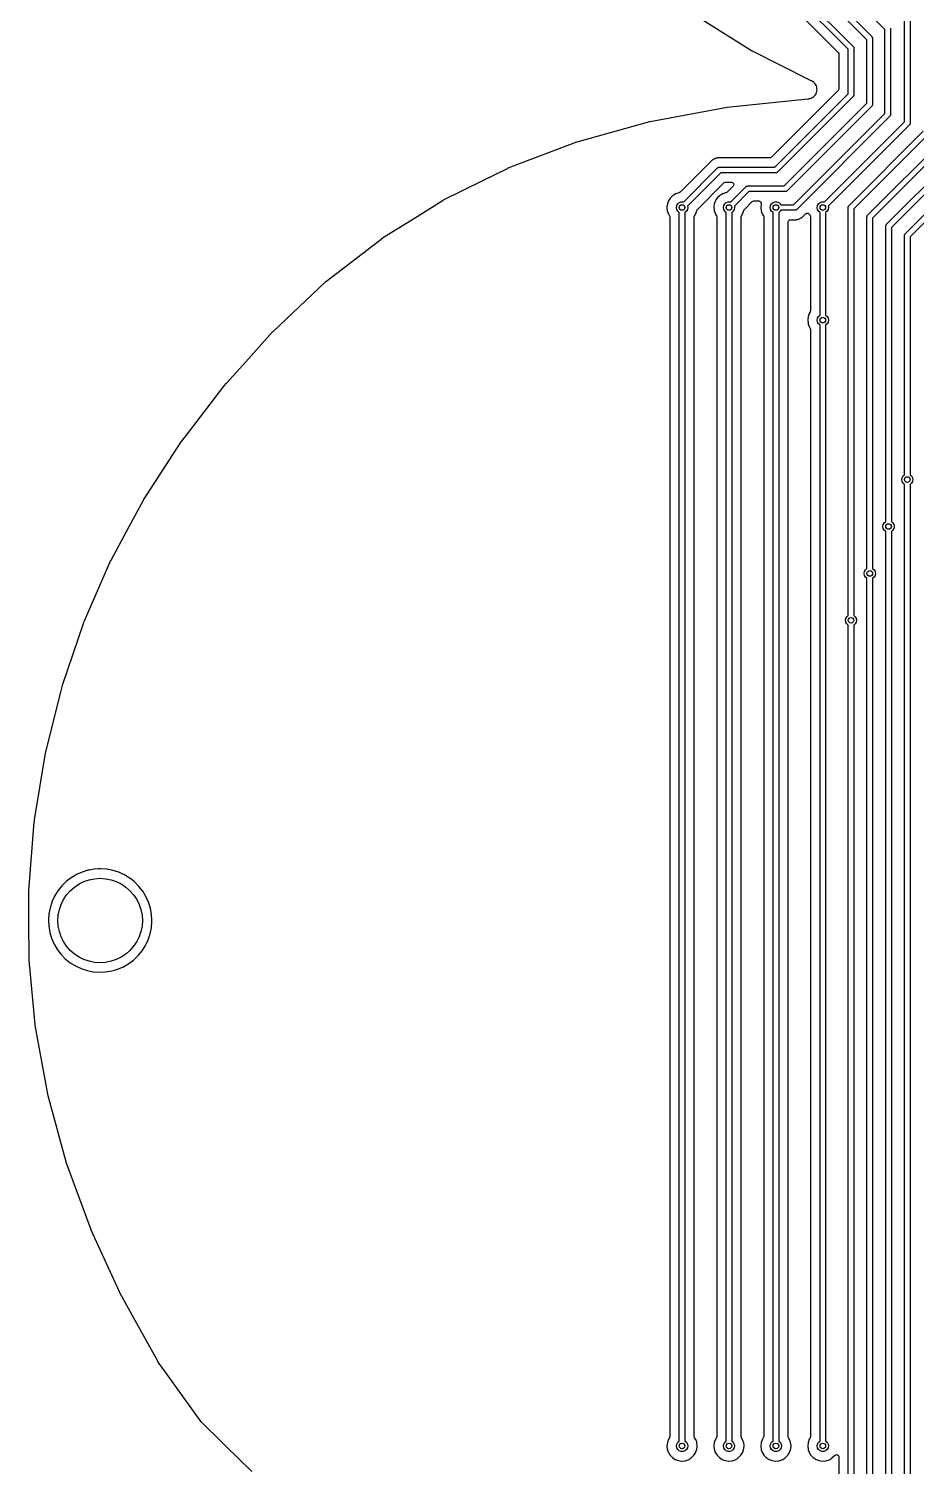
# Model space of a CAD drawing. Extents: x -3.92 to 3.92, y 0.02 to 7.83.
# Drawn here: x -3.496 to -1.635, y 2.989 to 6.005 of the extents above; entities that cross this region are included whole.
import ezdxf

# ---------------------------------------------------------------- set-up
doc = ezdxf.new("R2010")
doc.units = 0
doc.header["$MEASUREMENT"] = 0
doc.layers.add('BLACK', color=7, linetype='CONTINUOUS')

msp = doc.modelspace()

# ---------------------------------------------------------------- linework, layer by layer
at = {"layer": 'BLACK', "linetype": 'CONTINUOUS'}
for p, q in [((-1.70077, 6.00344), (-1.91557, 6.21825)), ((-1.98228, 6.18355), (-1.76748, 5.96874)), ((-1.73819, 5.98181), (-1.95299, 6.19661)), ((-1.94291, 6.20323), (-1.72811, 5.98843)), ((-2.00528, 6.16197), (-1.79872, 5.95541)), ((-1.77756, 5.96212), (-1.99236, 6.17693)), ((-1.98032, 5.95891), (-2.08919, 6.02715)), ((-1.70077, 5.82727), (-1.70077, 6.00344)), ((-1.68896, 6.00589), (-1.68896, 5.82482)), ((-1.65945, 5.80953), (-1.65945, 6.02118)), ((-1.64764, 6.02362), (-1.64764, 5.80709)), ((-1.73819, 5.8489), (-1.73819, 5.98181)), ((-1.72811, 5.98843), (-1.72772, 5.98775)), ((-1.72772, 5.98775), (-1.72717, 5.9872)), ((-1.72717, 5.9872), (-1.72697, 5.98645)), ((-1.72697, 5.98645), (-1.72658, 5.98578)), ((-1.72658, 5.98578), (-1.72658, 5.985)), ((-1.72658, 5.985), (-1.72638, 5.98425)), ((-1.72638, 5.98425), (-1.72638, 5.84646)), ((-1.97991, 5.95868), (-1.98032, 5.95891)), ((-1.85803, 5.89735), (-1.97991, 5.95868)), ((-1.79872, 5.95541), (-1.79738, 5.95296)), ((-1.79738, 5.95296), (-1.79726, 5.9519)), ((-1.79726, 5.9519), (-1.79726, 5.8788)), ((-1.77756, 5.86859), (-1.77756, 5.96212)), ((-1.76748, 5.96874), (-1.76709, 5.96807)), ((-1.76709, 5.96807), (-1.76654, 5.96752)), ((-1.76654, 5.96752), (-1.76634, 5.96677)), ((-1.76634, 5.96677), (-1.76595, 5.9661)), ((-1.76595, 5.9661), (-1.76595, 5.96532)), ((-1.76595, 5.96532), (-1.76575, 5.96457)), ((-1.76575, 5.96457), (-1.76575, 5.86614)), ((-1.85521, 5.89593), (-1.85803, 5.89735)), ((-1.85462, 5.89568), (-1.85521, 5.89593)), ((-1.85379, 5.89539), (-1.85462, 5.89568)), ((-1.85346, 5.89527), (-1.85379, 5.89539)), ((-1.85379, 5.89539), (-1.85379, 5.89539)), ((-1.85317, 5.89507), (-1.85346, 5.89527)), ((-1.85239, 5.89451), (-1.85317, 5.89507)), ((-1.85317, 5.89507), (-1.85317, 5.89507)), ((-1.85121, 5.89367), (-1.85239, 5.89451)), ((-1.85239, 5.89451), (-1.85239, 5.89451)), ((-1.85239, 5.89451), (-1.85239, 5.89451)), ((-1.84887, 5.89199), (-1.85121, 5.89367)), ((-1.84886, 5.89199), (-1.84887, 5.89199)), ((-1.84887, 5.89199), (-1.84887, 5.89199)), ((-1.84864, 5.89171), (-1.84886, 5.89199)), ((-1.84724, 5.88992), (-1.84864, 5.89171)), ((-1.84864, 5.89171), (-1.84864, 5.89171)), ((-1.84717, 5.88983), (-1.84724, 5.88992)), ((-1.84538, 5.88755), (-1.84717, 5.88983)), ((-1.84436, 5.885), (-1.84538, 5.88755)), ((-1.84538, 5.88755), (-1.84538, 5.88755)), ((-1.84538, 5.88755), (-1.84538, 5.88755)), ((-1.84328, 5.88232), (-1.84436, 5.885)), ((-1.84328, 5.88231), (-1.84328, 5.88232)), ((-1.84301, 5.87952), (-1.84328, 5.88231)), ((-1.84328, 5.88231), (-1.84328, 5.88231)), ((-2.0313, 5.84034), (-1.86236, 5.85782)), ((-1.79872, 5.8753), (-1.93829, 5.73572)), ((-1.93158, 5.71457), (-1.77756, 5.86859)), ((-1.76748, 5.86197), (-1.92496, 5.70449)), ((-1.86236, 5.85782), (-1.86165, 5.85784)), ((-1.86165, 5.85784), (-1.86093, 5.85781)), ((-1.86093, 5.85781), (-1.86093, 5.85781)), ((-1.86093, 5.85781), (-1.86058, 5.8578)), ((-1.86058, 5.8578), (-1.85919, 5.85814)), ((-1.85919, 5.85814), (-1.85919, 5.85814)), ((-1.85919, 5.85814), (-1.85918, 5.85814)), ((-1.85918, 5.85814), (-1.85789, 5.85847)), ((-1.85789, 5.85847), (-1.85544, 5.85908)), ((-1.85789, 5.85847), (-1.85788, 5.85847)), ((-1.85788, 5.85847), (-1.85789, 5.85847)), ((-1.85544, 5.85908), (-1.8551, 5.85917)), ((-1.85544, 5.85908), (-1.85544, 5.85908)), ((-1.8551, 5.85917), (-1.85269, 5.86058)), ((-1.8551, 5.85917), (-1.8551, 5.85917)), ((-1.8551, 5.85917), (-1.8551, 5.85917)), ((-1.85269, 5.86058), (-1.85023, 5.86202)), ((-1.85023, 5.86202), (-1.84827, 5.86409)), ((-1.85023, 5.86202), (-1.85023, 5.86202)), ((-1.85023, 5.86202), (-1.85023, 5.86202)), ((-1.84827, 5.86409), (-1.84635, 5.86612)), ((-1.84635, 5.86613), (-1.84505, 5.86868)), ((-1.84635, 5.86612), (-1.84635, 5.86613)), ((-1.84635, 5.86612), (-1.84635, 5.86612)), ((-1.84505, 5.86868), (-1.84379, 5.87115)), ((-1.84379, 5.87115), (-1.84379, 5.87115)), ((-1.84379, 5.87115), (-1.84378, 5.87115)), ((-1.84378, 5.87115), (-1.84326, 5.8739)), ((-1.84326, 5.8739), (-1.84273, 5.87669)), ((-1.84273, 5.8767), (-1.84301, 5.87952)), ((-1.84273, 5.87669), (-1.84273, 5.8767)), ((-1.84273, 5.8767), (-1.84273, 5.8767)), ((-1.79805, 5.87612), (-1.79872, 5.8753)), ((-1.79726, 5.8788), (-1.79805, 5.87612)), ((-1.76709, 5.86264), (-1.76748, 5.86197)), ((-1.76654, 5.86319), (-1.76709, 5.86264)), ((-1.76634, 5.86394), (-1.76654, 5.86319)), ((-1.76595, 5.86461), (-1.76634, 5.86394)), ((-1.76575, 5.86614), (-1.76595, 5.86539)), ((-1.76595, 5.86539), (-1.76595, 5.86461)), ((-2.19288, 5.81031), (-2.03169, 5.84029)), ((-2.03169, 5.84029), (-2.0313, 5.84034)), ((-1.91189, 5.6752), (-1.73819, 5.8489)), ((-1.72811, 5.84228), (-1.90527, 5.66512)), ((-1.89221, 5.63583), (-1.70077, 5.82727)), ((-1.72772, 5.84295), (-1.72811, 5.84228)), ((-1.72717, 5.8435), (-1.72772, 5.84295)), ((-1.72697, 5.84425), (-1.72717, 5.8435)), ((-1.72658, 5.84493), (-1.72697, 5.84425)), ((-1.72638, 5.84646), (-1.72658, 5.84571)), ((-1.72658, 5.84571), (-1.72658, 5.84493)), ((-1.6903, 5.82132), (-1.69069, 5.82065)), ((-1.68975, 5.82187), (-1.6903, 5.82132)), ((-1.68955, 5.82262), (-1.68975, 5.82187)), ((-1.68916, 5.82329), (-1.68955, 5.82262)), ((-1.68896, 5.82482), (-1.68916, 5.82407)), ((-1.68916, 5.82407), (-1.68916, 5.82329)), ((-2.34591, 5.76786), (-2.1933, 5.81021)), ((-2.1933, 5.81021), (-2.19288, 5.81031)), ((-1.69069, 5.82065), (-1.88559, 5.62575)), ((-1.82776, 5.64122), (-1.65945, 5.80953)), ((-1.64937, 5.80291), (-1.81942, 5.63286)), ((-1.64898, 5.80358), (-1.64937, 5.80291)), ((-1.64843, 5.80413), (-1.64898, 5.80358)), ((-1.64823, 5.80488), (-1.64843, 5.80413)), ((-1.64784, 5.80556), (-1.64823, 5.80488)), ((-1.64764, 5.80709), (-1.64784, 5.80634)), ((-1.64784, 5.80634), (-1.64784, 5.80556)), ((-2.49043, 5.713), (-2.34634, 5.76772)), ((-2.34634, 5.76772), (-2.34591, 5.76786)), ((-1.77583, 5.6341), (-1.62008, 5.78985)), ((-1.61, 5.78323), (-1.76575, 5.62748)), ((-1.73646, 5.61441), (-1.58071, 5.77016)), ((-1.57063, 5.76354), (-1.72638, 5.60779)), ((-2.06023, 5.73088), (-2.06113, 5.73023)), ((-2.05968, 5.73128), (-2.06023, 5.73088)), ((-2.05939, 5.7314), (-2.05968, 5.73128)), ((-2.05913, 5.7315), (-2.05939, 5.7314)), ((-2.05939, 5.7314), (-2.05939, 5.7314)), ((-2.05891, 5.73159), (-2.05913, 5.7315)), ((-2.05821, 5.73193), (-2.05891, 5.73159)), ((-2.0575, 5.73235), (-2.05821, 5.73193)), ((-2.0572, 5.73244), (-2.0575, 5.73235)), ((-2.05577, 5.73285), (-2.0572, 5.73244)), ((-2.0572, 5.73244), (-2.0572, 5.73244)), ((-2.05533, 5.733), (-2.05577, 5.73285)), ((-2.05395, 5.73355), (-2.05533, 5.733)), ((-2.05366, 5.73366), (-2.05395, 5.73355)), ((-2.05395, 5.73355), (-2.05395, 5.73355)), ((-2.05284, 5.73377), (-2.05366, 5.73366)), ((-2.05208, 5.73393), (-2.05284, 5.73377)), ((-2.05158, 5.73407), (-2.05208, 5.73393)), ((-2.05128, 5.73416), (-2.05158, 5.73407)), ((-2.05158, 5.73407), (-2.05158, 5.73407)), ((-2.04949, 5.73421), (-2.05128, 5.73416)), ((-2.04902, 5.73425), (-2.04949, 5.73421)), ((-2.04901, 5.73425), (-2.04902, 5.73425)), ((-2.04886, 5.73427), (-2.04901, 5.73425)), ((-2.04772, 5.73427), (-2.04886, 5.73427)), ((-2.04757, 5.73427), (-2.04772, 5.73427)), ((-2.04513, 5.73435), (-2.04757, 5.73427)), ((-2.04481, 5.73436), (-2.04513, 5.73435)), ((-2.04451, 5.73429), (-2.04481, 5.73436)), ((-2.04406, 5.73427), (-2.04451, 5.73429)), ((-1.9418, 5.73427), (-2.04406, 5.73427)), ((-1.94074, 5.73438), (-1.9418, 5.73427)), ((-1.93829, 5.73572), (-1.94074, 5.73438)), ((-1.69709, 5.59473), (-1.54134, 5.75048)), ((-1.53126, 5.74386), (-1.68701, 5.58811)), ((-1.65772, 5.57504), (-1.50197, 5.73079)), ((-2.54375, 5.68667), (-2.49087, 5.71281)), ((-2.49087, 5.71281), (-2.49043, 5.713)), ((-2.06637, 5.72575), (-2.1298, 5.66232)), ((-2.12303, 5.64122), (-2.05142, 5.71284)), ((-2.0448, 5.70276), (-2.11469, 5.63286)), ((-2.06606, 5.7261), (-2.06637, 5.72575)), ((-2.06511, 5.72724), (-2.06606, 5.7261)), ((-2.06491, 5.72748), (-2.06511, 5.72724)), ((-2.06424, 5.72797), (-2.06491, 5.72748)), ((-2.06365, 5.72847), (-2.06424, 5.72797)), ((-2.06307, 5.72906), (-2.06365, 5.72847)), ((-2.06152, 5.72997), (-2.06307, 5.72906)), ((-2.06113, 5.73023), (-2.06152, 5.72997)), ((-2.05142, 5.71284), (-2.05075, 5.71323)), ((-2.05075, 5.71323), (-2.0502, 5.71378)), ((-2.0502, 5.71378), (-2.04945, 5.71398)), ((-2.04945, 5.71398), (-2.04877, 5.71437)), ((-2.04877, 5.71437), (-2.048, 5.71437)), ((-2.048, 5.71437), (-2.04724, 5.71457)), ((-2.04724, 5.71457), (-1.93158, 5.71457)), ((-1.92913, 5.70276), (-2.0448, 5.70276)), ((-1.92838, 5.70296), (-1.92913, 5.70276)), ((-1.92761, 5.70296), (-1.92838, 5.70296)), ((-1.92693, 5.70335), (-1.92761, 5.70296)), ((-1.92618, 5.70355), (-1.92693, 5.70335)), ((-1.92563, 5.7041), (-1.92618, 5.70355)), ((-1.92496, 5.70449), (-1.92563, 5.7041)), ((-1.49189, 5.72417), (-1.64764, 5.56842)), ((-2.6265, 5.64575), (-2.54375, 5.68667)), ((-2.0937, 5.62599), (-2.03809, 5.6816)), ((-2.03809, 5.6816), (-2.03564, 5.68294)), ((-2.03564, 5.68294), (-2.03458, 5.68305)), ((-2.03458, 5.68305), (-2.02262, 5.68305)), ((-2.01912, 5.67458), (-2.03138, 5.66232)), ((-2.02461, 5.64122), (-1.99236, 5.67347)), ((-2.02262, 5.68305), (-2.01994, 5.68226)), ((-2.01994, 5.68226), (-2.01811, 5.68015)), ((-2.01887, 5.67484), (-2.01912, 5.67458)), ((-2.01771, 5.67738), (-2.01887, 5.67484)), ((-2.01811, 5.68015), (-2.01771, 5.67738)), ((-1.99236, 5.67347), (-1.99169, 5.67386)), ((-1.99169, 5.67386), (-1.99114, 5.67441)), ((-1.99114, 5.67441), (-1.99039, 5.67461)), ((-1.99039, 5.67461), (-1.98972, 5.675)), ((-1.98972, 5.675), (-1.98894, 5.675)), ((-1.98894, 5.675), (-1.98819, 5.6752)), ((-1.98819, 5.6752), (-1.91189, 5.6752)), ((-2.69283, 5.60437), (-2.62693, 5.64551)), ((-2.62693, 5.64551), (-2.6265, 5.64575)), ((-2.15502, 5.6423), (-2.15681, 5.63738)), ((-2.15449, 5.64376), (-2.15502, 5.6423)), ((-2.15439, 5.64402), (-2.15449, 5.64376)), ((-2.15449, 5.64376), (-2.15449, 5.64376)), ((-2.15328, 5.64575), (-2.15439, 5.64402)), ((-2.15071, 5.64973), (-2.15328, 5.64575)), ((-2.15056, 5.64997), (-2.15071, 5.64973)), ((-2.15071, 5.64973), (-2.15071, 5.64973)), ((-2.14599, 5.65444), (-2.15056, 5.64997)), ((-2.14571, 5.65472), (-2.14599, 5.65444)), ((-2.14551, 5.65491), (-2.14571, 5.65472)), ((-2.14571, 5.65472), (-2.14571, 5.65472)), ((-2.1425, 5.65677), (-2.14551, 5.65491)), ((-2.13972, 5.65847), (-2.1425, 5.65677)), ((-2.13949, 5.65862), (-2.13972, 5.65847)), ((-2.13972, 5.65847), (-2.13972, 5.65847)), ((-2.13923, 5.65871), (-2.13949, 5.65862)), ((-2.13306, 5.66081), (-2.13923, 5.65871)), ((-2.13923, 5.65871), (-2.13923, 5.65871)), ((-2.13279, 5.6609), (-2.13306, 5.66081)), ((-2.13252, 5.66093), (-2.13279, 5.6609)), ((-2.13226, 5.66098), (-2.13252, 5.66093)), ((-2.13225, 5.66098), (-2.13226, 5.66098)), ((-2.1298, 5.66232), (-2.13225, 5.66099)), ((-2.13225, 5.66099), (-2.13225, 5.66099)), ((-2.13225, 5.66099), (-2.13225, 5.66098)), ((-2.13225, 5.66098), (-2.13225, 5.66098)), ((-2.13189, 5.64015), (-2.12804, 5.64155)), ((-2.12804, 5.64155), (-2.12393, 5.64155)), ((-2.12393, 5.64155), (-2.12303, 5.64122)), ((-2.05659, 5.6423), (-2.05838, 5.63738)), ((-2.05606, 5.64376), (-2.05659, 5.6423)), ((-2.05597, 5.64402), (-2.05606, 5.64376)), ((-2.05606, 5.64376), (-2.05606, 5.64376)), ((-2.05485, 5.64575), (-2.05597, 5.64402)), ((-2.05229, 5.64973), (-2.05485, 5.64575)), ((-2.05214, 5.64997), (-2.05229, 5.64973)), ((-2.05229, 5.64973), (-2.05229, 5.64973)), ((-2.04757, 5.65444), (-2.05214, 5.64997)), ((-2.04728, 5.65472), (-2.04757, 5.65444)), ((-2.04708, 5.65491), (-2.04728, 5.65472)), ((-2.04728, 5.65472), (-2.04728, 5.65472)), ((-2.04407, 5.65677), (-2.04708, 5.65491)), ((-2.0413, 5.65847), (-2.04407, 5.65677)), ((-2.04106, 5.65862), (-2.0413, 5.65847)), ((-2.0413, 5.65847), (-2.0413, 5.65847)), ((-2.0408, 5.65871), (-2.04106, 5.65862)), ((-2.03463, 5.66081), (-2.0408, 5.65871)), ((-2.0408, 5.65871), (-2.0408, 5.65871)), ((-2.03437, 5.6609), (-2.03463, 5.66081)), ((-2.03409, 5.66093), (-2.03437, 5.6609)), ((-2.03384, 5.66098), (-2.03409, 5.66093)), ((-2.03383, 5.66098), (-2.03384, 5.66098)), ((-2.03382, 5.66099), (-2.03383, 5.66098)), ((-2.03383, 5.66098), (-2.03383, 5.66098)), ((-2.03138, 5.66232), (-2.03382, 5.66099)), ((-2.03382, 5.66099), (-2.03382, 5.66099)), ((-2.03346, 5.64015), (-2.02961, 5.64155)), ((-2.02961, 5.64155), (-2.02551, 5.64155)), ((-2.02551, 5.64155), (-2.02461, 5.64122)), ((-1.98574, 5.66339), (-2.01627, 5.63286)), ((-1.99528, 5.62599), (-1.97903, 5.64223)), ((-1.90945, 5.66339), (-1.98574, 5.66339)), ((-1.97903, 5.64223), (-1.97658, 5.64357)), ((-1.97658, 5.64357), (-1.97553, 5.64368)), ((-1.97553, 5.64368), (-1.96471, 5.64368)), ((-1.96471, 5.64368), (-1.96203, 5.64289)), ((-1.96203, 5.64289), (-1.96019, 5.64078)), ((-1.96019, 5.64078), (-1.9598, 5.63801)), ((-1.93504, 5.64015), (-1.93118, 5.64155)), ((-1.93118, 5.64155), (-1.92708, 5.64155)), ((-1.92708, 5.64155), (-1.92323, 5.64015)), ((-1.9087, 5.66359), (-1.90945, 5.66339)), ((-1.90792, 5.66359), (-1.9087, 5.66359)), ((-1.90725, 5.66398), (-1.90792, 5.66359)), ((-1.9065, 5.66418), (-1.90725, 5.66398)), ((-1.90595, 5.66473), (-1.9065, 5.66418)), ((-1.90527, 5.66512), (-1.90595, 5.66473)), ((-1.83661, 5.64015), (-1.83276, 5.64155)), ((-1.83276, 5.64155), (-1.82866, 5.64155)), ((-1.82866, 5.64155), (-1.82776, 5.64122)), ((-2.15681, 5.63738), (-2.1577, 5.63036)), ((-2.1577, 5.63036), (-2.15767, 5.63009)), ((-2.15767, 5.63009), (-2.15767, 5.63009)), ((-2.15767, 5.63009), (-2.15764, 5.62977)), ((-2.15764, 5.62977), (-2.15701, 5.62333)), ((-2.15701, 5.62333), (-2.15692, 5.62306)), ((-2.15692, 5.62306), (-2.15692, 5.62306)), ((-2.15692, 5.62306), (-2.15527, 5.61811)), ((-2.15527, 5.61811), (-2.15477, 5.61662)), ((-2.15477, 5.61662), (-2.15463, 5.61638)), ((-2.15463, 5.61638), (-2.15231, 5.61255)), ((-2.15231, 5.61255), (-2.15159, 5.60998)), ((-2.1378, 5.62992), (-2.13708, 5.63396)), ((-2.13708, 5.62588), (-2.1378, 5.62992)), ((-2.13708, 5.63396), (-2.13503, 5.63751)), ((-2.13503, 5.62233), (-2.13708, 5.62588)), ((-2.13503, 5.63751), (-2.13189, 5.64015)), ((-2.13189, 5.61969), (-2.13503, 5.62233)), ((-2.13189, 3.04172), (-2.13189, 5.61969)), ((-2.11694, 5.62233), (-2.12008, 5.61969)), ((-2.12008, 5.61969), (-2.12008, 3.04172)), ((-2.11489, 5.62588), (-2.11694, 5.62233)), ((-2.11417, 5.62992), (-2.11489, 5.62588)), ((-2.11469, 5.63286), (-2.11417, 5.62992)), ((-2.10037, 5.61002), (-2.09955, 5.61276)), ((-2.10037, 3.05141), (-2.10037, 5.61002)), ((-2.09955, 5.61276), (-2.09793, 5.61519)), ((-2.09793, 5.61519), (-2.09778, 5.61542)), ((-2.09778, 5.61542), (-2.0973, 5.61666)), ((-2.0973, 5.61666), (-2.09536, 5.62177)), ((-2.09536, 5.62178), (-2.09527, 5.62203)), ((-2.09536, 5.62177), (-2.09536, 5.62178)), ((-2.09527, 5.62203), (-2.09512, 5.62306)), ((-2.09512, 5.62306), (-2.09511, 5.62317)), ((-2.09511, 5.62317), (-2.09395, 5.62571)), ((-2.09395, 5.62571), (-2.0937, 5.62599)), ((-2.05838, 5.63738), (-2.05927, 5.63036)), ((-2.05927, 5.63036), (-2.05924, 5.63009)), ((-2.05924, 5.63009), (-2.05924, 5.63009)), ((-2.05924, 5.63009), (-2.05921, 5.62977)), ((-2.05921, 5.62977), (-2.05858, 5.62333)), ((-2.05858, 5.62333), (-2.05849, 5.62306)), ((-2.05849, 5.62306), (-2.05849, 5.62306)), ((-2.05849, 5.62306), (-2.05685, 5.61811)), ((-2.05685, 5.61811), (-2.05635, 5.61662)), ((-2.05635, 5.61662), (-2.05621, 5.61638)), ((-2.05621, 5.61638), (-2.05389, 5.61255)), ((-2.05389, 5.61255), (-2.05317, 5.60998)), ((-2.03937, 5.62992), (-2.03866, 5.63396)), ((-2.03866, 5.62588), (-2.03937, 5.62992)), ((-2.03866, 5.63396), (-2.03661, 5.63751)), ((-2.03661, 5.62233), (-2.03866, 5.62588)), ((-2.03661, 5.63751), (-2.03346, 5.64015)), ((-2.03346, 5.61969), (-2.03661, 5.62233)), ((-2.03346, 3.04172), (-2.03346, 5.61969)), ((-2.01851, 5.62233), (-2.02165, 5.61969)), ((-2.02165, 5.61969), (-2.02165, 3.04172)), ((-2.01646, 5.62588), (-2.01851, 5.62233)), ((-2.01575, 5.62992), (-2.01646, 5.62588)), ((-2.01627, 5.63286), (-2.01575, 5.62992)), ((-2.00195, 5.61002), (-2.00112, 5.61276)), ((-2.00195, 3.05141), (-2.00195, 5.61002)), ((-2.00112, 5.61276), (-1.9995, 5.61519)), ((-1.9995, 5.61519), (-1.99935, 5.61542)), ((-1.99935, 5.61542), (-1.99888, 5.61666)), ((-1.99888, 5.61666), (-1.99694, 5.62177)), ((-1.99694, 5.62178), (-1.99684, 5.62203)), ((-1.99694, 5.62177), (-1.99694, 5.62178)), ((-1.99684, 5.62203), (-1.9967, 5.62306)), ((-1.9967, 5.62306), (-1.99668, 5.62317)), ((-1.99668, 5.62317), (-1.99553, 5.62571)), ((-1.99553, 5.62571), (-1.99528, 5.62599)), ((-1.95996, 5.63738), (-1.96085, 5.63036)), ((-1.96085, 5.63036), (-1.96082, 5.63009)), ((-1.96082, 5.63009), (-1.96082, 5.63009)), ((-1.96082, 5.63009), (-1.96079, 5.62977)), ((-1.96079, 5.62977), (-1.96016, 5.62333)), ((-1.96016, 5.62333), (-1.96007, 5.62306)), ((-1.96007, 5.62306), (-1.96007, 5.62306)), ((-1.96007, 5.62306), (-1.95842, 5.61811)), ((-1.95987, 5.63761), (-1.95996, 5.63738)), ((-1.9598, 5.63801), (-1.95987, 5.63761)), ((-1.95842, 5.61811), (-1.95792, 5.61662)), ((-1.95792, 5.61662), (-1.95778, 5.61638)), ((-1.95778, 5.61638), (-1.95546, 5.61255)), ((-1.95546, 5.61255), (-1.95474, 5.60998)), ((-1.94094, 5.62992), (-1.94023, 5.63396)), ((-1.94023, 5.62588), (-1.94094, 5.62992)), ((-1.94023, 5.63396), (-1.93818, 5.63751)), ((-1.93818, 5.62233), (-1.94023, 5.62588)), ((-1.93818, 5.63751), (-1.93504, 5.64015)), ((-1.93504, 5.61969), (-1.93818, 5.62233)), ((-1.93504, 3.04172), (-1.93504, 5.61969)), ((-1.92323, 5.64015), (-1.92009, 5.63751)), ((-1.92009, 5.62233), (-1.92323, 5.61969)), ((-1.92323, 5.61969), (-1.92323, 3.04172)), ((-1.92009, 5.63751), (-1.91911, 5.63583)), ((-1.91911, 5.62402), (-1.92009, 5.62233)), ((-1.91911, 5.63583), (-1.89221, 5.63583)), ((-1.88976, 5.62402), (-1.91911, 5.62402)), ((-1.88901, 5.62422), (-1.88976, 5.62402)), ((-1.88824, 5.62422), (-1.88901, 5.62422)), ((-1.88756, 5.62461), (-1.88824, 5.62422)), ((-1.88681, 5.62481), (-1.88756, 5.62461)), ((-1.88626, 5.62536), (-1.88681, 5.62481)), ((-1.88559, 5.62575), (-1.88626, 5.62536)), ((-1.87394, 5.60952), (-1.87336, 5.61011)), ((-1.87336, 5.61011), (-1.87276, 5.61062)), ((-1.87276, 5.61062), (-1.87235, 5.61092)), ((-1.87235, 5.61092), (-1.87209, 5.6111)), ((-1.87209, 5.6111), (-1.87095, 5.61249)), ((-1.87095, 5.61249), (-1.87064, 5.61283)), ((-1.87064, 5.61283), (-1.86674, 5.61672)), ((-1.86674, 5.61672), (-1.86429, 5.61806)), ((-1.86429, 5.61806), (-1.8615, 5.61786)), ((-1.8615, 5.61786), (-1.85927, 5.61619)), ((-1.85927, 5.61619), (-1.85899, 5.61578)), ((-1.85899, 5.61578), (-1.85704, 5.61255)), ((-1.85704, 5.61255), (-1.85704, 5.61255)), ((-1.85704, 5.61255), (-1.85632, 5.60998)), ((-1.84252, 5.62992), (-1.84181, 5.63396)), ((-1.84181, 5.62588), (-1.84252, 5.62992)), ((-1.84181, 5.63396), (-1.83976, 5.63751)), ((-1.83976, 5.62233), (-1.84181, 5.62588)), ((-1.83976, 5.63751), (-1.83661, 5.64015)), ((-1.83661, 5.61969), (-1.83976, 5.62233)), ((-1.83661, 5.40393), (-1.83661, 5.61969)), ((-1.82166, 5.62233), (-1.8248, 5.61969)), ((-1.8248, 5.61969), (-1.8248, 5.40393)), ((-1.81961, 5.62588), (-1.82166, 5.62233)), ((-1.8189, 5.62992), (-1.81961, 5.62588)), ((-1.81942, 5.63286), (-1.8189, 5.62992)), ((-1.77756, 5.62992), (-1.77736, 5.63067)), ((-1.77756, 4.77401), (-1.77756, 5.62992)), ((-1.77736, 5.63145), (-1.77697, 5.63212)), ((-1.77736, 5.63067), (-1.77736, 5.63145)), ((-1.77697, 5.63212), (-1.77677, 5.63287)), ((-1.77677, 5.63287), (-1.77622, 5.63342)), ((-1.77622, 5.63342), (-1.77583, 5.6341)), ((-1.76575, 5.62748), (-1.76575, 4.77401)), ((-1.73819, 5.61024), (-1.73799, 5.61099)), ((-1.73819, 4.87243), (-1.73819, 5.61024)), ((-1.73799, 5.61176), (-1.7376, 5.61244)), ((-1.73799, 5.61099), (-1.73799, 5.61176)), ((-1.7376, 5.61244), (-1.7374, 5.61319)), ((-1.7374, 5.61319), (-1.73685, 5.61374)), ((-1.73685, 5.61374), (-1.73646, 5.61441)), ((-2.75416, 5.56608), (-2.69283, 5.60437)), ((-2.15159, 5.60998), (-2.15159, 3.0514)), ((-2.05317, 5.60998), (-2.05317, 3.0514)), ((-1.95474, 5.60998), (-1.95474, 3.0514)), ((-1.90352, 5.59935), (-1.90274, 5.60203)), ((-1.90352, 3.05141), (-1.90352, 5.59935)), ((-1.90274, 5.60203), (-1.90062, 5.60386)), ((-1.90062, 5.60386), (-1.89856, 5.60431)), ((-1.89856, 5.60431), (-1.89295, 5.60431)), ((-1.89295, 5.60431), (-1.89249, 5.60429)), ((-1.89249, 5.60429), (-1.89219, 5.60422)), ((-1.89219, 5.60422), (-1.89188, 5.60423)), ((-1.89188, 5.60423), (-1.88944, 5.60431)), ((-1.88944, 5.60431), (-1.88928, 5.60431)), ((-1.88928, 5.60431), (-1.88815, 5.60431)), ((-1.88815, 5.60431), (-1.88798, 5.60433)), ((-1.88798, 5.60433), (-1.88752, 5.60437)), ((-1.88752, 5.60437), (-1.88573, 5.60443)), ((-1.88573, 5.60443), (-1.88543, 5.60451)), ((-1.88543, 5.60451), (-1.88493, 5.60466)), ((-1.88543, 5.60451), (-1.88543, 5.60451)), ((-1.88493, 5.60466), (-1.88417, 5.60481)), ((-1.88417, 5.60481), (-1.88334, 5.60492)), ((-1.88334, 5.60492), (-1.88305, 5.60503)), ((-1.88305, 5.60503), (-1.88222, 5.60536)), ((-1.88305, 5.60503), (-1.88305, 5.60503)), ((-1.88222, 5.60536), (-1.88168, 5.60558)), ((-1.88168, 5.60558), (-1.88123, 5.60573)), ((-1.88123, 5.60573), (-1.87951, 5.60623)), ((-1.87951, 5.60623), (-1.8788, 5.60665)), ((-1.8788, 5.60665), (-1.8781, 5.607)), ((-1.8781, 5.607), (-1.87733, 5.6073)), ((-1.87733, 5.6073), (-1.87588, 5.60836)), ((-1.87588, 5.60836), (-1.87549, 5.60861)), ((-1.87549, 5.60861), (-1.87421, 5.60937)), ((-1.87421, 5.60937), (-1.87394, 5.60952)), ((-1.87421, 5.60937), (-1.87421, 5.60937)), ((-1.85632, 5.60998), (-1.85632, 5.4136)), ((-1.72638, 5.60779), (-1.72638, 4.87243)), ((-1.69882, 5.59055), (-1.69862, 5.5913)), ((-1.69882, 4.97086), (-1.69882, 5.59055)), ((-1.69862, 5.59208), (-1.69823, 5.59275)), ((-1.69862, 5.5913), (-1.69862, 5.59208)), ((-1.69823, 5.59275), (-1.69803, 5.5935)), ((-1.69803, 5.5935), (-1.69748, 5.59405)), ((-1.69748, 5.59405), (-1.69709, 5.59473)), ((-1.68701, 5.58811), (-1.68701, 4.97086)), ((-2.85016, 5.49198), (-2.75457, 5.5658)), ((-2.75457, 5.5658), (-2.75416, 5.56608)), ((-1.65945, 5.57087), (-1.65925, 5.57162)), ((-1.65945, 5.06928), (-1.65945, 5.57087)), ((-1.65925, 5.57239), (-1.65886, 5.57307)), ((-1.65925, 5.57162), (-1.65925, 5.57239)), ((-1.65886, 5.57307), (-1.65866, 5.57382)), ((-1.65866, 5.57382), (-1.65811, 5.57437)), ((-1.65811, 5.57437), (-1.65772, 5.57504)), ((-1.64764, 5.56842), (-1.64764, 5.06928)), ((-2.87347, 5.47398), (-2.85016, 5.49198)), ((-2.98456, 5.36929), (-2.87384, 5.47366)), ((-2.87384, 5.47366), (-2.87347, 5.47398)), ((-1.86153, 5.40116), (-1.86242, 5.39414)), ((-1.85912, 5.4078), (-1.86153, 5.40116)), ((-1.85711, 5.41092), (-1.85912, 5.4078)), ((-1.85632, 5.4136), (-1.85711, 5.41092)), ((-1.84181, 5.39774), (-1.83976, 5.40129)), ((-1.83976, 5.40129), (-1.83661, 5.40393)), ((-1.8248, 5.40393), (-1.82166, 5.40129)), ((-1.82166, 5.40129), (-1.81961, 5.39774)), ((-3.04086, 5.30648), (-2.98485, 5.36899)), ((-2.98485, 5.36899), (-2.98456, 5.36929)), ((-1.86242, 5.39414), (-1.86239, 5.39387)), ((-1.86239, 5.39387), (-1.86239, 5.39387)), ((-1.86239, 5.39387), (-1.86236, 5.39354)), ((-1.86236, 5.39354), (-1.86173, 5.38711)), ((-1.86173, 5.38711), (-1.86164, 5.38684)), ((-1.86164, 5.38684), (-1.86164, 5.38684)), ((-1.86164, 5.38684), (-1.86114, 5.38534)), ((-1.86114, 5.38534), (-1.8595, 5.3804)), ((-1.8595, 5.3804), (-1.85936, 5.38016)), ((-1.85936, 5.38016), (-1.85704, 5.37633)), ((-1.85704, 5.37633), (-1.85632, 5.37376)), ((-1.85632, 5.37376), (-1.85632, 3.0514)), ((-1.84252, 5.3937), (-1.84181, 5.39774)), ((-1.84181, 5.38966), (-1.84252, 5.3937)), ((-1.83976, 5.38611), (-1.84181, 5.38966)), ((-1.83661, 5.38347), (-1.83976, 5.38611)), ((-1.83661, 3.04172), (-1.83661, 5.38347)), ((-1.82166, 5.38611), (-1.8248, 5.38347)), ((-1.8248, 5.38347), (-1.8248, 3.04172)), ((-1.81961, 5.38966), (-1.82166, 5.38611)), ((-1.81961, 5.39774), (-1.8189, 5.3937)), ((-1.8189, 5.3937), (-1.81961, 5.38966)), ((-3.08127, 5.26136), (-3.04086, 5.30648)), ((-3.1656, 5.15244), (-3.08627, 5.25575)), ((-3.08627, 5.25575), (-3.08603, 5.25604)), ((-3.08603, 5.25604), (-3.08127, 5.26136)), ((-3.24881, 5.02683), (-3.17659, 5.13809)), ((-3.17659, 5.13809), (-3.17637, 5.13842)), ((-3.17637, 5.13842), (-3.1656, 5.15244)), ((-1.66259, 5.06665), (-1.65945, 5.06928)), ((-1.64764, 5.06928), (-1.6445, 5.06665)), ((-1.66535, 5.05906), (-1.66464, 5.06309)), ((-1.66464, 5.05502), (-1.66535, 5.05906)), ((-1.66464, 5.06309), (-1.66259, 5.06665)), ((-1.66259, 5.05146), (-1.66464, 5.05502)), ((-1.65945, 5.04883), (-1.66259, 5.05146)), ((-1.65945, 2.38189), (-1.65945, 5.04883)), ((-1.6445, 5.05146), (-1.64764, 5.04883)), ((-1.64764, 5.04883), (-1.64764, 2.38434)), ((-1.6445, 5.06665), (-1.64244, 5.06309)), ((-1.64244, 5.05502), (-1.6445, 5.05146)), ((-1.64244, 5.06309), (-1.64173, 5.05906)), ((-1.64173, 5.05906), (-1.64244, 5.05502)), ((-3.28554, 4.96078), (-3.25574, 5.01613)), ((-3.25574, 5.01613), (-3.25553, 5.01648)), ((-3.25553, 5.01648), (-3.24881, 5.02683)), ((-3.32354, 4.89021), (-3.28554, 4.96078)), ((-1.70472, 4.96063), (-1.70401, 4.96467)), ((-1.70401, 4.95659), (-1.70472, 4.96063)), ((-1.70401, 4.96467), (-1.70196, 4.96822)), ((-1.70196, 4.95304), (-1.70401, 4.95659)), ((-1.70196, 4.96822), (-1.69882, 4.97086)), ((-1.69882, 4.9504), (-1.70196, 4.95304)), ((-1.69882, 2.32283), (-1.69882, 4.9504)), ((-1.68701, 4.97086), (-1.68387, 4.96822)), ((-1.68387, 4.95304), (-1.68701, 4.9504)), ((-1.68701, 4.9504), (-1.68701, 2.32528)), ((-1.68387, 4.96822), (-1.68181, 4.96467)), ((-1.68181, 4.95659), (-1.68387, 4.95304)), ((-1.68181, 4.96467), (-1.6811, 4.96063)), ((-1.6811, 4.96063), (-1.68181, 4.95659)), ((-3.37911, 4.76261), (-3.32372, 4.88983)), ((-3.32372, 4.88983), (-3.32354, 4.89021)), ((-1.74409, 4.8622), (-1.74338, 4.86624)), ((-1.74338, 4.85817), (-1.74409, 4.8622)), ((-1.74338, 4.86624), (-1.74133, 4.8698)), ((-1.74133, 4.85461), (-1.74338, 4.85817)), ((-1.74133, 4.8698), (-1.73819, 4.87243)), ((-1.72638, 4.87243), (-1.72324, 4.8698)), ((-1.72324, 4.8698), (-1.72118, 4.86624)), ((-1.72118, 4.85817), (-1.72324, 4.85461)), ((-1.72118, 4.86624), (-1.72047, 4.8622)), ((-1.72047, 4.8622), (-1.72118, 4.85817)), ((-1.73819, 4.85198), (-1.74133, 4.85461)), ((-1.73819, 2.26378), (-1.73819, 4.85198)), ((-1.72324, 4.85461), (-1.72638, 4.85198)), ((-1.72638, 4.85198), (-1.72638, 2.26623)), ((-1.78346, 4.76378), (-1.78275, 4.76782)), ((-1.78275, 4.76782), (-1.7807, 4.77137)), ((-1.7807, 4.77137), (-1.77756, 4.77401)), ((-1.76575, 4.77401), (-1.76261, 4.77137)), ((-1.76261, 4.77137), (-1.76055, 4.76782)), ((-1.76055, 4.76782), (-1.75984, 4.76378)), ((-3.42524, 4.62743), (-3.38058, 4.75919)), ((-3.38058, 4.75919), (-3.38043, 4.75958)), ((-3.38043, 4.75958), (-3.37911, 4.76261)), ((-1.78275, 4.75974), (-1.78346, 4.76378)), ((-1.7807, 4.75619), (-1.78275, 4.75974)), ((-1.77756, 4.75355), (-1.7807, 4.75619)), ((-1.77756, 2.21495), (-1.77756, 4.75355)), ((-1.76261, 4.75619), (-1.76575, 4.75355)), ((-1.76575, 4.75355), (-1.76575, 2.21495)), ((-1.76055, 4.75974), (-1.76261, 4.75619)), ((-1.75984, 4.76378), (-1.76055, 4.75974)), ((-3.46088, 4.48514), (-3.42837, 4.61595)), ((-3.42837, 4.61595), (-3.42632, 4.62418)), ((-3.42632, 4.62418), (-3.42621, 4.62457)), ((-3.42621, 4.62457), (-3.42524, 4.62743)), ((-3.48379, 4.34527), (-3.46096, 4.48474)), ((-3.46096, 4.48474), (-3.46088, 4.48514)), ((-3.48444, 4.3413), (-3.48379, 4.34527)), ((-3.49613, 4.19587), (-3.48449, 4.3409)), ((-3.48449, 4.3409), (-3.48444, 4.3413)), ((-3.40743, 4.22358), (-3.41777, 4.21561)), ((-3.40731, 4.22366), (-3.40743, 4.22358)), ((-3.40055, 4.22768), (-3.40731, 4.22366)), ((-3.40731, 4.22366), (-3.40731, 4.22366)), ((-3.39621, 4.23026), (-3.40055, 4.22768)), ((-3.38427, 4.23554), (-3.39621, 4.23026)), ((-3.38171, 4.23632), (-3.38427, 4.23554)), ((-3.37193, 4.2393), (-3.38171, 4.23632)), ((-3.37192, 4.2393), (-3.37193, 4.2393)), ((-3.37178, 4.23935), (-3.37192, 4.2393)), ((-3.36951, 4.23975), (-3.37178, 4.23935)), ((-3.35907, 4.2416), (-3.36951, 4.23975)), ((-3.35893, 4.24162), (-3.35907, 4.2416)), ((-3.35907, 4.2416), (-3.35907, 4.2416)), ((-3.34989, 4.24212), (-3.35893, 4.24162)), ((-3.34604, 4.24233), (-3.34989, 4.24212)), ((-3.34589, 4.24234), (-3.34604, 4.24233)), ((-3.34604, 4.24233), (-3.34604, 4.24233)), ((-3.33286, 4.24149), (-3.34589, 4.24234)), ((-3.33271, 4.24146), (-3.33286, 4.24149)), ((-3.32572, 4.24014), (-3.33271, 4.24146)), ((-3.33271, 4.24146), (-3.33271, 4.24146)), ((-3.32003, 4.23908), (-3.32572, 4.24014)), ((-3.30758, 4.23514), (-3.32003, 4.23908)), ((-3.30744, 4.23508), (-3.30758, 4.23514)), ((-3.30044, 4.23189), (-3.30744, 4.23508)), ((-3.30744, 4.23508), (-3.30744, 4.23508)), ((-3.29569, 4.22973), (-3.30044, 4.23189)), ((-3.28454, 4.22294), (-3.29569, 4.22973)), ((-3.28443, 4.22285), (-3.28454, 4.22294)), ((-3.27511, 4.2155), (-3.28443, 4.22285)), ((-3.49614, 4.19544), (-3.49613, 4.19587)), ((-3.49575, 4.13499), (-3.49614, 4.19544)), ((-3.43521, 4.19624), (-3.44207, 4.18512)), ((-3.42708, 4.20645), (-3.43521, 4.19624)), ((-3.41777, 4.21561), (-3.42708, 4.20645)), ((-3.41673, 4.18778), (-3.40909, 4.1965)), ((-3.40909, 4.1965), (-3.40038, 4.20414)), ((-3.40038, 4.20414), (-3.39075, 4.21057)), ((-3.39075, 4.21057), (-3.38036, 4.2157)), ((-3.38036, 4.2157), (-3.36938, 4.21942)), ((-3.36938, 4.21942), (-3.35802, 4.22168)), ((-3.35802, 4.22168), (-3.34646, 4.22244)), ((-3.34646, 4.22244), (-3.33489, 4.22168)), ((-3.33489, 4.22168), (-3.32353, 4.21942)), ((-3.32353, 4.21942), (-3.31256, 4.2157)), ((-3.31256, 4.2157), (-3.30217, 4.21057)), ((-3.30217, 4.21057), (-3.29253, 4.20414)), ((-3.29253, 4.20414), (-3.28382, 4.1965)), ((-3.28382, 4.1965), (-3.27618, 4.18778)), ((-3.27429, 4.21486), (-3.27511, 4.2155)), ((-3.26508, 4.2056), (-3.27429, 4.21486)), ((-3.26499, 4.20548), (-3.26508, 4.2056)), ((-3.25714, 4.19542), (-3.26499, 4.20548)), ((-3.26499, 4.20548), (-3.26499, 4.20548)), ((-3.25705, 4.19531), (-3.25714, 4.19542)), ((-3.25714, 4.19542), (-3.25714, 4.19542)), ((-3.25032, 4.18412), (-3.25705, 4.19531)), ((-3.44792, 4.17206), (-3.45153, 4.16084)), ((-3.44758, 4.17312), (-3.44792, 4.17206)), ((-3.44753, 4.17327), (-3.44758, 4.17312)), ((-3.44758, 4.17312), (-3.44758, 4.17312)), ((-3.44747, 4.1734), (-3.44753, 4.17327)), ((-3.44213, 4.18499), (-3.44747, 4.1734)), ((-3.44747, 4.1734), (-3.44747, 4.1734)), ((-3.44207, 4.18512), (-3.44213, 4.18499)), ((-3.43202, 4.15679), (-3.4283, 4.16776)), ((-3.4283, 4.16776), (-3.42317, 4.17815)), ((-3.42317, 4.17815), (-3.41673, 4.18778)), ((-3.27618, 4.18778), (-3.26974, 4.17815)), ((-3.26974, 4.17815), (-3.26462, 4.16776)), ((-3.26462, 4.16776), (-3.26089, 4.15679)), ((-3.24497, 4.17221), (-3.25032, 4.18412)), ((-3.2411, 4.15974), (-3.24497, 4.17221)), ((-3.49521, 4.05157), (-3.49575, 4.13499)), ((-3.45493, 4.13514), (-3.45494, 4.13499)), ((-3.45494, 4.13499), (-3.45429, 4.12195)), ((-3.45402, 4.14787), (-3.45493, 4.13514)), ((-3.45401, 4.14802), (-3.45402, 4.14787)), ((-3.45402, 4.14787), (-3.45402, 4.14787)), ((-3.45399, 4.14816), (-3.45401, 4.14802)), ((-3.45156, 4.16069), (-3.45399, 4.14816)), ((-3.45399, 4.14816), (-3.45399, 4.14816)), ((-3.45153, 4.16084), (-3.45156, 4.16069)), ((-3.45156, 4.16069), (-3.45156, 4.16069)), ((-3.43504, 4.13386), (-3.43428, 4.14542)), ((-3.43428, 4.1223), (-3.43504, 4.13386)), ((-3.43428, 4.14542), (-3.43202, 4.15679)), ((-3.26089, 4.15679), (-3.25863, 4.14542)), ((-3.25863, 4.14542), (-3.25787, 4.13386)), ((-3.25787, 4.13386), (-3.25863, 4.1223)), ((-3.23876, 4.14689), (-3.2411, 4.15974)), ((-3.23875, 4.14674), (-3.23876, 4.14689)), ((-3.23804, 4.13499), (-3.23875, 4.14674)), ((-3.23875, 4.14674), (-3.23875, 4.14674)), ((-3.23797, 4.13386), (-3.23804, 4.13499)), ((-3.238, 4.13159), (-3.23797, 4.13386)), ((-3.45429, 4.12195), (-3.45426, 4.12181)), ((-3.45426, 4.12181), (-3.45426, 4.12181)), ((-3.45426, 4.12181), (-3.45368, 4.11843)), ((-3.45368, 4.11843), (-3.45208, 4.10909)), ((-3.45208, 4.10909), (-3.44833, 4.09658)), ((-3.43202, 4.11093), (-3.43428, 4.1223)), ((-3.4283, 4.09996), (-3.43202, 4.11093)), ((-3.26089, 4.11093), (-3.26462, 4.09996)), ((-3.25863, 4.1223), (-3.26089, 4.11093)), ((-3.2458, 4.09339), (-3.24167, 4.10578)), ((-3.24167, 4.10578), (-3.23905, 4.11857)), ((-3.23905, 4.11857), (-3.238, 4.13159)), ((-3.44833, 4.09658), (-3.44312, 4.08461)), ((-3.44312, 4.08461), (-3.44304, 4.08448)), ((-3.44304, 4.08448), (-3.44304, 4.08448)), ((-3.44304, 4.08448), (-3.43658, 4.07348)), ((-3.43658, 4.07348), (-3.43658, 4.07348)), ((-3.43658, 4.07348), (-3.4365, 4.07335)), ((-3.4365, 4.07335), (-3.43641, 4.07323)), ((-3.43641, 4.07323), (-3.42867, 4.06309)), ((-3.42317, 4.08957), (-3.4283, 4.09996)), ((-3.41673, 4.07993), (-3.42317, 4.08957)), ((-3.40909, 4.07122), (-3.41673, 4.07993)), ((-3.27618, 4.07993), (-3.28382, 4.07122)), ((-3.26974, 4.08957), (-3.27618, 4.07993)), ((-3.26462, 4.09996), (-3.26974, 4.08957)), ((-3.25836, 4.07055), (-3.25139, 4.0816)), ((-3.25139, 4.0816), (-3.25002, 4.08448)), ((-3.25002, 4.08448), (-3.24586, 4.09326)), ((-3.24586, 4.09326), (-3.2458, 4.09339)), ((-3.49519, 4.05114), (-3.49521, 4.05157)), ((-3.49515, 4.0508), (-3.49519, 4.05114)), ((-3.48168, 3.90837), (-3.49515, 4.0508)), ((-3.42867, 4.06309), (-3.42867, 4.06309)), ((-3.42867, 4.06309), (-3.42858, 4.06297)), ((-3.42858, 4.06297), (-3.41947, 4.05362)), ((-3.41947, 4.05362), (-3.4093, 4.04543)), ((-3.4093, 4.04543), (-3.39822, 4.03852)), ((-3.40038, 4.06358), (-3.40909, 4.07122)), ((-3.39075, 4.05714), (-3.40038, 4.06358)), ((-3.38036, 4.05202), (-3.39075, 4.05714)), ((-3.36938, 4.04829), (-3.38036, 4.05202)), ((-3.35802, 4.04603), (-3.36938, 4.04829)), ((-3.34646, 4.04528), (-3.35802, 4.04603)), ((-3.33489, 4.04603), (-3.34646, 4.04528)), ((-3.32353, 4.04829), (-3.33489, 4.04603)), ((-3.31256, 4.05202), (-3.32353, 4.04829)), ((-3.30217, 4.05714), (-3.31256, 4.05202)), ((-3.29253, 4.06358), (-3.30217, 4.05714)), ((-3.29771, 4.03694), (-3.28642, 4.0435)), ((-3.28382, 4.07122), (-3.29253, 4.06358)), ((-3.28642, 4.0435), (-3.2863, 4.04359)), ((-3.2863, 4.04359), (-3.27675, 4.0508)), ((-3.2863, 4.04359), (-3.2863, 4.04359)), ((-3.27675, 4.0508), (-3.276, 4.05137)), ((-3.276, 4.05137), (-3.2666, 4.06043)), ((-3.2666, 4.06043), (-3.25836, 4.07055)), ((-3.39822, 4.03852), (-3.38639, 4.03299)), ((-3.38639, 4.03299), (-3.37399, 4.02892)), ((-3.37399, 4.02892), (-3.36118, 4.02638)), ((-3.36118, 4.02638), (-3.36103, 4.02637)), ((-3.36103, 4.02637), (-3.36103, 4.02637)), ((-3.36103, 4.02637), (-3.34831, 4.0254)), ((-3.34831, 4.0254), (-3.34831, 4.0254)), ((-3.34831, 4.0254), (-3.34816, 4.02539)), ((-3.34816, 4.02539), (-3.33512, 4.02597)), ((-3.33512, 4.02597), (-3.32224, 4.02811)), ((-3.32224, 4.02811), (-3.32209, 4.02815)), ((-3.32209, 4.02815), (-3.3165, 4.02979)), ((-3.32209, 4.02815), (-3.32209, 4.02815)), ((-3.3165, 4.02979), (-3.30971, 4.03179)), ((-3.30971, 4.03179), (-3.29771, 4.03694)), ((-3.48162, 3.90794), (-3.48168, 3.90837)), ((-3.48056, 3.90217), (-3.48162, 3.90794)), ((-3.45555, 3.76622), (-3.48056, 3.90217)), ((-3.45546, 3.7658), (-3.45555, 3.76622)), ((-3.4168, 3.62507), (-3.45546, 3.7658)), ((-3.41667, 3.62468), (-3.4168, 3.62507)), ((-3.3654, 3.48492), (-3.41667, 3.62468)), ((-3.36525, 3.48455), (-3.3654, 3.48492)), ((-3.30132, 3.34573), (-3.36525, 3.48455)), ((-3.30115, 3.3454), (-3.30132, 3.34573)), ((-3.29064, 3.32648), (-3.30115, 3.3454)), ((-3.22482, 3.20799), (-3.29064, 3.32648)), ((-3.22451, 3.20751), (-3.22482, 3.20799)), ((-3.2095, 3.18661), (-3.22451, 3.20751)), ((-3.1345, 3.08222), (-3.2095, 3.18661)), ((-3.13395, 3.08158), (-3.1345, 3.08222)), ((-3.09041, 3.03878), (-3.13395, 3.08158)), ((-2.15239, 3.04871), (-2.15439, 3.0456)), ((-2.15159, 3.0514), (-2.15239, 3.04871)), ((-2.09962, 3.04878), (-2.10037, 3.05141)), ((-2.09738, 3.0452), (-2.09962, 3.04878)), ((-2.05396, 3.04871), (-2.05597, 3.0456)), ((-2.05317, 3.0514), (-2.05396, 3.04871)), ((-2.0012, 3.04878), (-2.00195, 3.05141)), ((-1.99896, 3.0452), (-2.0012, 3.04878)), ((-1.95554, 3.04871), (-1.95754, 3.0456)), ((-1.95474, 3.0514), (-1.95554, 3.04871)), ((-1.90277, 3.04878), (-1.90352, 3.05141)), ((-1.90053, 3.0452), (-1.90277, 3.04878)), ((-1.85711, 3.04871), (-1.85912, 3.0456)), ((-1.85632, 3.0514), (-1.85711, 3.04871)), ((-3.08344, 3.03194), (-3.09041, 3.03878)), ((-3.02851, 2.97796), (-3.08344, 3.03194)), ((-2.15681, 3.03895), (-2.1577, 3.03194)), ((-2.1577, 3.03194), (-2.15767, 3.03166)), ((-2.15767, 3.03166), (-2.15764, 3.03134)), ((-2.15767, 3.03166), (-2.15767, 3.03166)), ((-2.15764, 3.03134), (-2.15701, 3.0249)), ((-2.15701, 3.0249), (-2.15692, 3.02464)), ((-2.15692, 3.02464), (-2.15692, 3.02464)), ((-2.15692, 3.02464), (-2.15658, 3.02361)), ((-2.15439, 3.0456), (-2.15681, 3.03895)), ((-2.15658, 3.02361), (-2.15477, 3.01819)), ((-2.15477, 3.01819), (-2.15463, 3.01796)), ((-2.15463, 3.01796), (-2.15163, 3.01299)), ((-2.1378, 3.0315), (-2.13708, 3.03554)), ((-2.13708, 3.02746), (-2.1378, 3.0315)), ((-2.13708, 3.03554), (-2.13503, 3.03909)), ((-2.13503, 3.0239), (-2.13708, 3.02746)), ((-2.13503, 3.03909), (-2.13189, 3.04172)), ((-2.13189, 3.02127), (-2.13503, 3.0239)), ((-2.12804, 3.01986), (-2.13189, 3.02127)), ((-2.12393, 3.01986), (-2.12804, 3.01986)), ((-2.12008, 3.02127), (-2.12393, 3.01986)), ((-2.12008, 3.04172), (-2.11694, 3.03909)), ((-2.11694, 3.0239), (-2.12008, 3.02127)), ((-2.11694, 3.03909), (-2.11489, 3.03554)), ((-2.11489, 3.02746), (-2.11694, 3.0239)), ((-2.11489, 3.03554), (-2.11417, 3.0315)), ((-2.11417, 3.0315), (-2.11489, 3.02746)), ((-2.10115, 3.01193), (-2.09793, 3.01677)), ((-2.09793, 3.01677), (-2.09778, 3.017)), ((-2.09778, 3.017), (-2.0972, 3.01852)), ((-2.09729, 3.04494), (-2.09738, 3.0452)), ((-2.0953, 3.03921), (-2.09729, 3.04494)), ((-2.0972, 3.01852), (-2.09536, 3.02335)), ((-2.09536, 3.02335), (-2.09527, 3.02361)), ((-2.09536, 3.02335), (-2.09536, 3.02335)), ((-2.09506, 3.03852), (-2.0953, 3.03921)), ((-2.09527, 3.02361), (-2.09428, 3.03061)), ((-2.09427, 3.0315), (-2.09506, 3.03852)), ((-2.09428, 3.03061), (-2.09427, 3.0315)), ((-2.05838, 3.03895), (-2.05927, 3.03194)), ((-2.05927, 3.03194), (-2.05924, 3.03166)), ((-2.05924, 3.03166), (-2.05924, 3.03166)), ((-2.05924, 3.03166), (-2.05921, 3.03134)), ((-2.05921, 3.03134), (-2.05858, 3.0249)), ((-2.05858, 3.0249), (-2.05849, 3.02464)), ((-2.05849, 3.02464), (-2.05849, 3.02464)), ((-2.05849, 3.02464), (-2.05815, 3.02361)), ((-2.05597, 3.0456), (-2.05838, 3.03895)), ((-2.05815, 3.02361), (-2.05635, 3.01819)), ((-2.05635, 3.01819), (-2.05621, 3.01796)), ((-2.05621, 3.01796), (-2.0532, 3.01299)), ((-2.03937, 3.0315), (-2.03866, 3.03554)), ((-2.03866, 3.02746), (-2.03937, 3.0315)), ((-2.03866, 3.03554), (-2.03661, 3.03909)), ((-2.03661, 3.0239), (-2.03866, 3.02746)), ((-2.03661, 3.03909), (-2.03346, 3.04172)), ((-2.03346, 3.02127), (-2.03661, 3.0239)), ((-2.02961, 3.01986), (-2.03346, 3.02127)), ((-2.02551, 3.01986), (-2.02961, 3.01986)), ((-2.02165, 3.02127), (-2.02551, 3.01986)), ((-2.02165, 3.04172), (-2.01851, 3.03909)), ((-2.01851, 3.0239), (-2.02165, 3.02127)), ((-2.01851, 3.03909), (-2.01646, 3.03554)), ((-2.01646, 3.02746), (-2.01851, 3.0239)), ((-2.01646, 3.03554), (-2.01575, 3.0315)), ((-2.01575, 3.0315), (-2.01646, 3.02746)), ((-2.00272, 3.01193), (-1.9995, 3.01677)), ((-1.9995, 3.01677), (-1.99935, 3.017)), ((-1.99935, 3.017), (-1.99877, 3.01852)), ((-1.99887, 3.04494), (-1.99896, 3.0452)), ((-1.99687, 3.03921), (-1.99887, 3.04494)), ((-1.99877, 3.01852), (-1.99694, 3.02335)), ((-1.99694, 3.02335), (-1.99684, 3.02361)), ((-1.99694, 3.02335), (-1.99694, 3.02335)), ((-1.99663, 3.03852), (-1.99687, 3.03921)), ((-1.99684, 3.02361), (-1.99586, 3.03061)), ((-1.99584, 3.0315), (-1.99663, 3.03852)), ((-1.99586, 3.03061), (-1.99584, 3.0315)), ((-1.95996, 3.03895), (-1.96085, 3.03194)), ((-1.96085, 3.03194), (-1.96082, 3.03166)), ((-1.96082, 3.03166), (-1.96082, 3.03166)), ((-1.96082, 3.03166), (-1.96079, 3.03134)), ((-1.96079, 3.03134), (-1.96016, 3.0249)), ((-1.96016, 3.0249), (-1.96007, 3.02464)), ((-1.96007, 3.02464), (-1.96007, 3.02464)), ((-1.96007, 3.02464), (-1.95973, 3.02361)), ((-1.95754, 3.0456), (-1.95996, 3.03895)), ((-1.95973, 3.02361), (-1.95792, 3.01819)), ((-1.95792, 3.01819), (-1.95778, 3.01796)), ((-1.95778, 3.01796), (-1.95478, 3.01299)), ((-1.94094, 3.0315), (-1.94023, 3.03554)), ((-1.94023, 3.02746), (-1.94094, 3.0315)), ((-1.94023, 3.03554), (-1.93818, 3.03909)), ((-1.93818, 3.0239), (-1.94023, 3.02746)), ((-1.93818, 3.03909), (-1.93504, 3.04172)), ((-1.93504, 3.02127), (-1.93818, 3.0239)), ((-1.93118, 3.01986), (-1.93504, 3.02127)), ((-1.92708, 3.01986), (-1.93118, 3.01986)), ((-1.92323, 3.02127), (-1.92708, 3.01986)), ((-1.92323, 3.04172), (-1.92009, 3.03909)), ((-1.92009, 3.0239), (-1.92323, 3.02127)), ((-1.92009, 3.03909), (-1.91804, 3.03554)), ((-1.91804, 3.02746), (-1.92009, 3.0239)), ((-1.91804, 3.03554), (-1.91732, 3.0315)), ((-1.91732, 3.0315), (-1.91804, 3.02746)), ((-1.9043, 3.01193), (-1.90108, 3.01677)), ((-1.90108, 3.01677), (-1.90093, 3.017)), ((-1.90093, 3.017), (-1.90035, 3.01852)), ((-1.90044, 3.04494), (-1.90053, 3.0452)), ((-1.89845, 3.03921), (-1.90044, 3.04494)), ((-1.90035, 3.01852), (-1.89851, 3.02335)), ((-1.89851, 3.02335), (-1.89842, 3.02361)), ((-1.89851, 3.02335), (-1.89851, 3.02335)), ((-1.89821, 3.03852), (-1.89845, 3.03921)), ((-1.89842, 3.02361), (-1.89743, 3.03061)), ((-1.89742, 3.0315), (-1.89821, 3.03852)), ((-1.89743, 3.03061), (-1.89742, 3.0315)), ((-1.86153, 3.03895), (-1.86242, 3.03194)), ((-1.86242, 3.03194), (-1.86239, 3.03166)), ((-1.86239, 3.03166), (-1.86239, 3.03166)), ((-1.86239, 3.03166), (-1.86236, 3.03134)), ((-1.86236, 3.03134), (-1.86173, 3.0249)), ((-1.86173, 3.0249), (-1.86164, 3.02464)), ((-1.86164, 3.02464), (-1.86164, 3.02464)), ((-1.86164, 3.02464), (-1.8613, 3.02361)), ((-1.85912, 3.0456), (-1.86153, 3.03895)), ((-1.8613, 3.02361), (-1.8595, 3.01819)), ((-1.8595, 3.01819), (-1.85936, 3.01796)), ((-1.85936, 3.01796), (-1.85635, 3.01299)), ((-1.84252, 3.0315), (-1.84181, 3.03554)), ((-1.84181, 3.02746), (-1.84252, 3.0315)), ((-1.84181, 3.03554), (-1.83976, 3.03909)), ((-1.83976, 3.0239), (-1.84181, 3.02746)), ((-1.83976, 3.03909), (-1.83661, 3.04172)), ((-1.83661, 3.02127), (-1.83976, 3.0239)), ((-1.83276, 3.01986), (-1.83661, 3.02127)), ((-1.82866, 3.01986), (-1.83276, 3.01986)), ((-1.8248, 3.02127), (-1.82866, 3.01986)), ((-1.8248, 3.04172), (-1.82166, 3.03909)), ((-1.82166, 3.0239), (-1.8248, 3.02127)), ((-1.82166, 3.03909), (-1.81961, 3.03554)), ((-1.81961, 3.02746), (-1.82166, 3.0239)), ((-1.81961, 3.03554), (-1.8189, 3.0315)), ((-1.8189, 3.0315), (-1.81961, 3.02746)), ((-2.15163, 3.01299), (-2.15111, 3.01215)), ((-2.15111, 3.01215), (-2.1462, 3.00706)), ((-2.1462, 3.00706), (-2.14028, 3.00319)), ((-2.14028, 3.00319), (-2.13366, 3.00072)), ((-2.13366, 3.00072), (-2.13338, 3.00069)), ((-2.13338, 3.00069), (-2.13338, 3.00069)), ((-2.13338, 3.00069), (-2.12692, 2.99982)), ((-2.12692, 2.99982), (-2.12692, 2.99982)), ((-2.12692, 2.99982), (-2.12665, 2.99979)), ((-2.12665, 2.99979), (-2.12637, 2.99981)), ((-2.12637, 2.99981), (-2.11988, 3.0004)), ((-2.12637, 2.99981), (-2.12637, 2.99981)), ((-2.11988, 3.0004), (-2.11961, 3.00043)), ((-2.11988, 3.0004), (-2.11988, 3.0004)), ((-2.11961, 3.00043), (-2.11288, 3.00261)), ((-2.11288, 3.00261), (-2.11166, 3.00334)), ((-2.11166, 3.00334), (-2.10705, 3.00609)), ((-2.10705, 3.00609), (-2.10681, 3.00623)), ((-2.10705, 3.00609), (-2.10705, 3.00609)), ((-2.10681, 3.00623), (-2.10169, 3.01111)), ((-2.10169, 3.01111), (-2.10115, 3.01193)), ((-2.0532, 3.01299), (-2.05269, 3.01215)), ((-2.05269, 3.01215), (-2.04778, 3.00706)), ((-2.04778, 3.00706), (-2.04186, 3.00319)), ((-2.04186, 3.00319), (-2.03523, 3.00072)), ((-2.03523, 3.00072), (-2.03496, 3.00069)), ((-2.03496, 3.00069), (-2.03496, 3.00069)), ((-2.03496, 3.00069), (-2.0285, 2.99982)), ((-2.0285, 2.99982), (-2.0285, 2.99982)), ((-2.0285, 2.99982), (-2.02822, 2.99979)), ((-2.02822, 2.99979), (-2.02795, 2.99981)), ((-2.02795, 2.99981), (-2.02146, 3.0004)), ((-2.02795, 2.99981), (-2.02795, 2.99981)), ((-2.02146, 3.0004), (-2.02118, 3.00043)), ((-2.02146, 3.0004), (-2.02146, 3.0004)), ((-2.02118, 3.00043), (-2.01446, 3.00261)), ((-2.01446, 3.00261), (-2.01324, 3.00334)), ((-2.01324, 3.00334), (-2.00862, 3.00609)), ((-2.00862, 3.00609), (-2.00838, 3.00623)), ((-2.00862, 3.00609), (-2.00862, 3.00609)), ((-2.00838, 3.00623), (-2.00326, 3.01111)), ((-2.00326, 3.01111), (-2.00272, 3.01193)), ((-1.95478, 3.01299), (-1.95426, 3.01215)), ((-1.95426, 3.01215), (-1.94935, 3.00706)), ((-1.94935, 3.00706), (-1.94343, 3.00319)), ((-1.94343, 3.00319), (-1.93681, 3.00072)), ((-1.93681, 3.00072), (-1.93653, 3.00069)), ((-1.93653, 3.00069), (-1.93653, 3.00069)), ((-1.93653, 3.00069), (-1.93007, 2.99982)), ((-1.93007, 2.99982), (-1.93007, 2.99982)), ((-1.93007, 2.99982), (-1.9298, 2.99979)), ((-1.9298, 2.99979), (-1.92952, 2.99981)), ((-1.92952, 2.99981), (-1.92303, 3.0004)), ((-1.92952, 2.99981), (-1.92952, 2.99981)), ((-1.92303, 3.0004), (-1.92276, 3.00043)), ((-1.92303, 3.0004), (-1.92303, 3.0004)), ((-1.92276, 3.00043), (-1.91603, 3.00261)), ((-1.91603, 3.00261), (-1.91481, 3.00334)), ((-1.91481, 3.00334), (-1.9102, 3.00609)), ((-1.9102, 3.00609), (-1.90996, 3.00623)), ((-1.9102, 3.00609), (-1.9102, 3.00609)), ((-1.90996, 3.00623), (-1.90484, 3.01111)), ((-1.90484, 3.01111), (-1.9043, 3.01193)), ((-1.85635, 3.01299), (-1.85584, 3.01215)), ((-1.85584, 3.01215), (-1.85092, 3.00706)), ((-1.85092, 3.00706), (-1.84501, 3.00319)), ((-1.84501, 3.00319), (-1.83838, 3.00072)), ((-1.83838, 3.00072), (-1.83811, 3.00069)), ((-1.83811, 3.00069), (-1.83811, 3.00069)), ((-1.83811, 3.00069), (-1.83165, 2.99982)), ((-1.83165, 2.99982), (-1.83165, 2.99982)), ((-1.83165, 2.99982), (-1.83137, 2.99979)), ((-1.83137, 2.99979), (-1.8311, 2.99981)), ((-1.8311, 2.99981), (-1.82461, 3.0004)), ((-1.8311, 2.99981), (-1.8311, 2.99981)), ((-1.82461, 3.0004), (-1.82433, 3.00043)), ((-1.82461, 3.0004), (-1.82461, 3.0004)), ((-1.82433, 3.00043), (-1.81761, 3.00261)), ((-1.81761, 3.00261), (-1.81639, 3.00334)), ((-1.81639, 3.00334), (-1.81177, 3.00609)), ((-1.81177, 3.00609), (-1.81153, 3.00623)), ((-1.81177, 3.00609), (-1.81177, 3.00609)), ((-1.81153, 3.00623), (-1.80641, 3.01111)), ((-1.80641, 3.01111), (-1.80626, 3.01134)), ((-1.80626, 3.01134), (-1.80608, 3.01155)), ((-1.80608, 3.01155), (-1.80601, 3.01149)), ((-1.80601, 3.01149), (-1.80422, 3.01299)), ((-1.80422, 3.01299), (-1.80144, 3.01335)), ((-1.80144, 3.01335), (-1.79892, 3.01215)), ((-1.79892, 3.01215), (-1.79744, 3.00978)), ((-1.79744, 3.00978), (-1.79726, 3.00845)), ((-1.79726, 3.00845), (-1.79726, 2.22463))]:
    msp.add_line(p, q, dxfattribs=at)
at = {"layer": 'BLACK'}
for centre in [(-2.12598, 5.62992), (-2.02756, 5.62992), (-1.92913, 5.62992), (-1.83071, 5.62992), (-1.83071, 5.3937), (-1.65354, 5.05906), (-1.69291, 4.96063), (-1.73228, 4.8622), (-1.77165, 4.76378), (-2.12598, 3.0315), (-2.02756, 3.0315), (-1.92913, 3.0315), (-1.83071, 3.0315)]:
    msp.add_circle(centre, 0.005906, dxfattribs=at)

doc.saveas('drawing.dxf')
